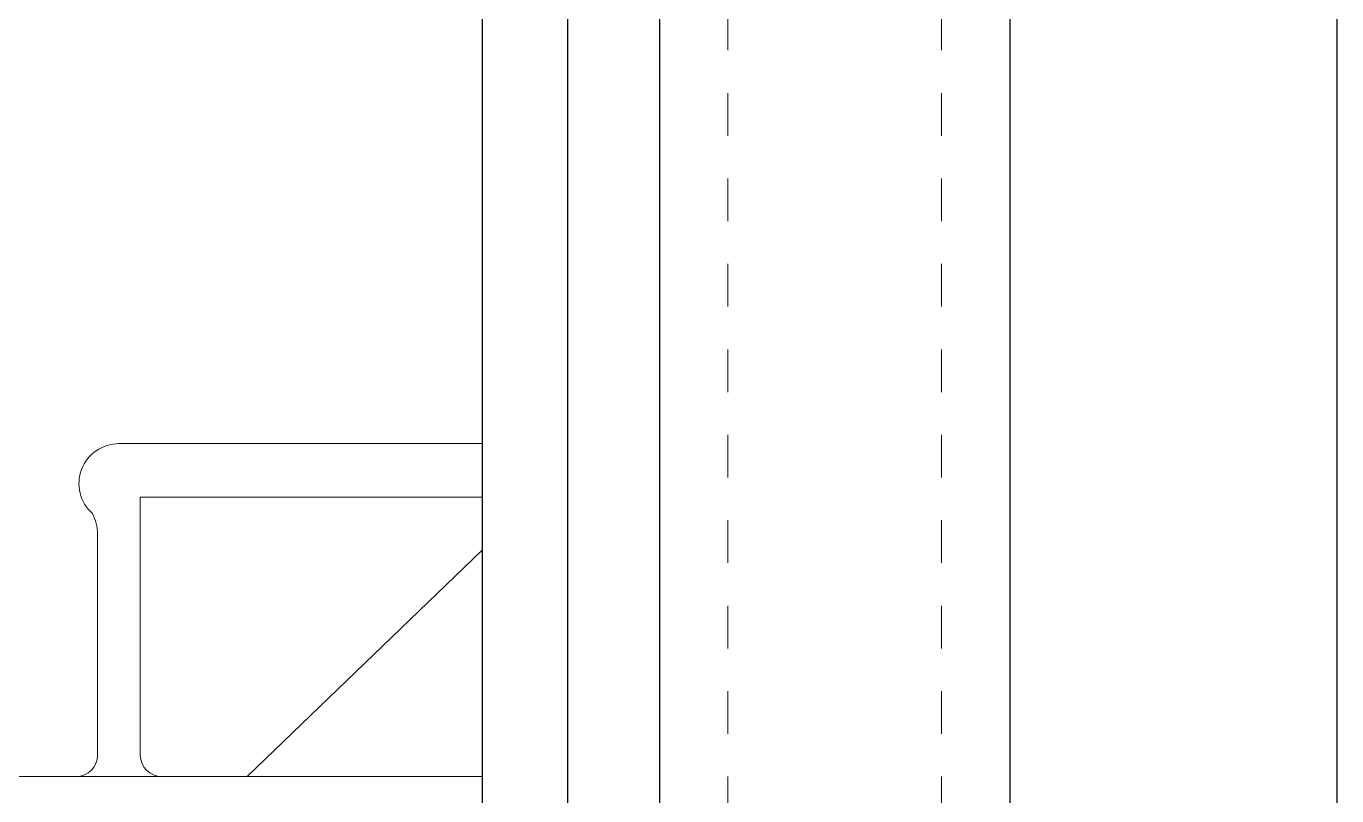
# Model space of a CAD drawing. Header units: inches. Extents: x -66.6 to 9.3, y 204.4 to 283.9.
# Drawn here: x -37.89 to -34.822, y 243.875 to 245.676 of the extents above; entities that cross this region are included whole.
import ezdxf

# ---------------------------------------------------------------- set-up
doc = ezdxf.new("R2010")
doc.units = ezdxf.units.IN
doc.header["$MEASUREMENT"] = 0
doc.linetypes.add('DASHED2', pattern=[0.375, 0.25, -0.125])
doc.layers.add('A2 Hatch', color=8, linetype='Continuous', lineweight=9)
doc.layers.add('DETAILS', color=7, linetype='Continuous', lineweight=13)

msp = doc.modelspace()

# ---------------------------------------------------------------- linework, layer by layer
at = {"color": 1}
for p, q in [((-36.8225, 247.4197), (-36.8225, 234.9197)), ((-36.6225, 247.1697), (-36.6225, 234.9197)), ((-36.4075, 246.9197), (-36.4075, 234.9197)), ((-35.5875, 246.9197), (-35.5875, 234.9197)), ((-34.8225, 246.9197), (-34.8225, 234.9197))]:
    msp.add_line(p, q, dxfattribs=at)
at = {"ltscale": 0.15}
msp.add_line((-34.8225, 246.9196), (-34.8225, 238.7396), dxfattribs=at)
at = {"layer": 'A2 Hatch', "linetype": 'DASHED2', "ltscale": 0.15}
for p, q in [((-36.2475, 246.9197), (-36.2475, 234.9197)), ((-35.7475, 246.9197), (-35.7475, 234.9197))]:
    msp.add_line(p, q, dxfattribs=at)
at = {"layer": 'DETAILS', "color": 6, "lineweight": 20}
for p, q in [((-37.6725, 244.699), (-36.8225, 244.699)), ((-37.6225, 243.9697), (-37.6225, 244.574)), ((-37.6225, 244.574), (-36.8225, 244.574)), ((-37.7225, 243.9697), (-37.7225, 244.4876)), ((-37.3725, 243.9197), (-36.8225, 244.4499)), ((-40.8225, 243.9197), (-36.8225, 243.9197)), ((-37.7725, 243.9197), (-38.3225, 243.9197)), ((-37.7725, 243.9197), (-37.5725, 243.9197)), ((-37.5725, 243.9197), (-37.3725, 243.9197))]:
    msp.add_line(p, q, dxfattribs=at)
for centre, radius, start, end in [((-37.6725, 244.6054), 0.0936, 90, 228.272), ((-37.8347, 244.4844), 0.1123, 1.5997, 27.0975), ((-37.7725, 243.9697), 0.05, 270, 0), ((-37.5725, 243.9697), 0.05, 180, 270)]:
    msp.add_arc(centre, radius, start, end, dxfattribs=at)

doc.saveas('drawing.dxf')
